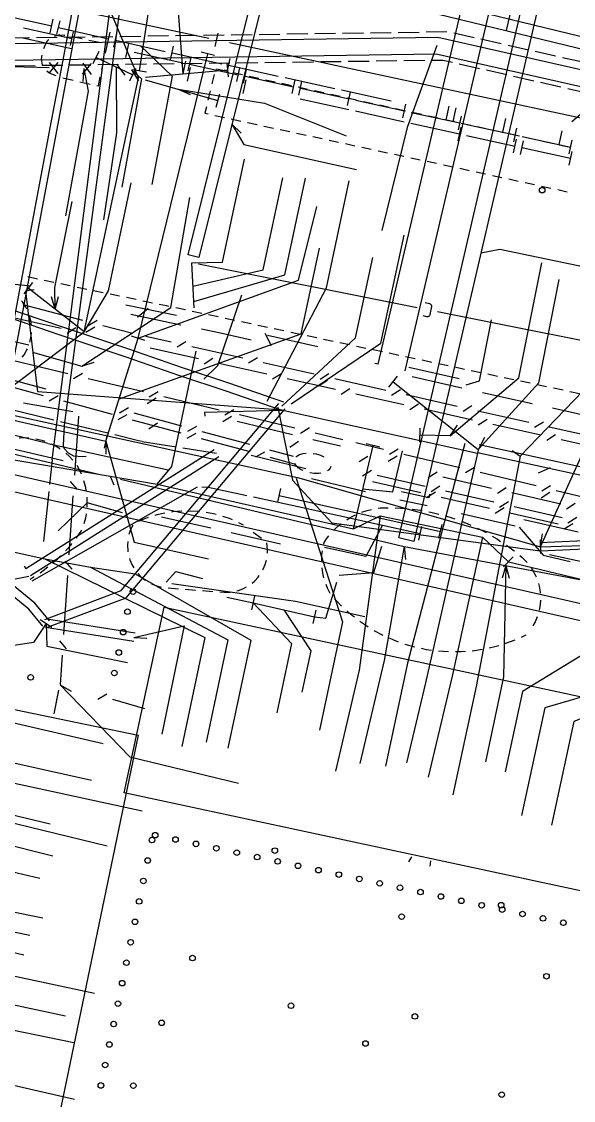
# Model space of a CAD drawing. Header units: metres. Extents: x 3206 to 3701, y 9896 to 11410.
# Drawn here: x 3398.9 to 3438.6, y 10765.2 to 10842.6 of the extents above; entities that cross this region are included whole.
import ezdxf

# ---------------------------------------------------------------- set-up
doc = ezdxf.new("R2010")
doc.units = ezdxf.units.M
for name, color, linetype in [('BUILDING', 7, 'Continuous'), ('CURB', 7, 'Continuous'), ('ELECTR_CABLE', 7, 'Continuous'), ('ELECTR_CABLE_COMM', 7, 'Continuous'), ('GAS', 7, 'Continuous'), ('HEAT', 7, 'Continuous'), ('SEWER', 7, 'Continuous'), ('WATER_PIPELINE', 7, 'Continuous')]:
    doc.layers.add(name, color=color, linetype=linetype)

# ---------------------------------------------------------------- blocks, each defined once
blk = doc.blocks.new('МОЖЖЕВЕЛЬНИК_СКАЛЬНЫЙ')
blk.add_circle((0, 0), 0.2)
blk = doc.blocks.new('БЕРЕЗА_ПОЛЕЗНАЯ')
blk.add_circle((0, 0), 0.2)
blk = doc.blocks.new('КЛЕН_САХАРИСТЫЙ')
blk.add_circle((0, 0), 0.2)

msp = doc.modelspace()

# ---------------------------------------------------------------- linework, layer by layer
at = {"layer": 'BUILDING'}
for points in [[(3440.671, 10779.893), (3406.329, 10787.259), (3409.188, 10800.591), (3443.531, 10793.225)], [(3385.575, 10750.01), (3394.732, 10794.014), (3407.326, 10791.393), (3398.169, 10747.389)]]:
    msp.add_lwpolyline(points, close=True, dxfattribs=at)
at = {"layer": 'CURB'}
for points in [[(3401.324, 10841.608), (3401.63, 10841.697), (3401.69, 10841.694)], [(3401.69, 10841.694), (3402.017, 10841.678), (3402.067, 10841.668)], [(3402.557, 10841.569), (3403.299, 10841.419)], [(3400.538, 10840.706), (3400.633, 10840.943), (3400.843, 10841.315), (3400.9, 10841.364)], [(3403.789, 10841.32), (3404.531, 10841.17)], [(3405.022, 10841.071), (3405.092, 10841.057), (3405.066, 10840.933), (3404.949, 10840.387)], [(3400.475, 10839.48), (3400.455, 10839.523), (3400.389, 10839.954), (3400.418, 10840.226)], [(3404.844, 10839.898), (3404.686, 10839.157)], [(3413.646, 10839.073), (3412.962, 10839.224)], [(3401.439, 10838.748), (3401.248, 10838.82), (3400.909, 10838.963), (3400.773, 10839.089)], [(3402.645, 10838.406), (3401.906, 10838.57)], [(3404.582, 10838.668), (3404.441, 10838.008), (3404.361, 10838.026)], [(3412.776, 10838.851), (3412.616, 10838.17)], [(3414.818, 10838.814), (3414.134, 10838.965)], [(3415.989, 10838.555), (3415.306, 10838.706)], [(3417.161, 10838.295), (3416.478, 10838.447)], [(3403.873, 10838.134), (3403.133, 10838.298)], [(3412.501, 10837.683), (3412.341, 10837.002)], [(3418.333, 10838.036), (3417.649, 10838.187)], [(3419.505, 10837.777), (3418.821, 10837.928)], [(3420.677, 10837.517), (3419.993, 10837.669)], [(3421.848, 10837.258), (3421.165, 10837.409)], [(3423.02, 10836.999), (3422.337, 10837.15)], [(3424.192, 10836.74), (3423.508, 10836.891)], [(3412.226, 10836.515), (3412.119, 10836.06), (3412.347, 10836.011)], [(3425.364, 10836.48), (3424.68, 10836.632)], [(3426.536, 10836.221), (3425.852, 10836.372)], [(3427.707, 10835.962), (3427.024, 10836.113)], [(3412.835, 10835.905), (3413.52, 10835.758)], [(3414.009, 10835.652), (3414.693, 10835.505)], [(3415.182, 10835.399), (3415.866, 10835.252)], [(3428.879, 10835.702), (3428.196, 10835.854)], [(3430.051, 10835.443), (3429.367, 10835.594)], [(3431.223, 10835.184), (3430.539, 10835.335)], [(3416.355, 10835.146), (3417.039, 10834.999)], [(3417.528, 10834.893), (3418.212, 10834.746)], [(3418.701, 10834.64), (3419.386, 10834.493)], [(3432.395, 10834.925), (3431.711, 10835.076)], [(3433.566, 10834.666), (3432.883, 10834.817)], [(3434.738, 10834.407), (3434.055, 10834.558)], [(3419.874, 10834.387), (3420.559, 10834.24)], [(3421.048, 10834.134), (3421.732, 10833.987)], [(3422.221, 10833.881), (3422.905, 10833.734)], [(3435.91, 10834.148), (3435.227, 10834.299)], [(3437.082, 10833.888), (3436.398, 10834.04)], [(3438.254, 10833.629), (3437.57, 10833.781)], [(3423.394, 10833.628), (3424.078, 10833.481)], [(3424.567, 10833.375), (3425.251, 10833.228)], [(3425.74, 10833.122), (3426.425, 10832.975)], [(3426.913, 10832.869), (3427.598, 10832.721)], [(3428.087, 10832.616), (3428.771, 10832.468)], [(3429.26, 10832.363), (3429.944, 10832.215)], [(3430.433, 10832.11), (3431.117, 10831.962)], [(3431.606, 10831.857), (3432.29, 10831.708)], [(3432.779, 10831.601), (3433.463, 10831.452)], [(3433.951, 10831.346), (3434.635, 10831.197)], [(3435.124, 10831.091), (3435.808, 10830.942)], [(3436.297, 10830.835), (3436.981, 10830.686)], [(3437.469, 10830.58), (3438.153, 10830.431)], [(3400.09, 10824.155), (3399.4, 10824.306)], [(3401.27, 10823.909), (3400.579, 10824.053)], [(3402.451, 10823.663), (3401.76, 10823.807)], [(3403.632, 10823.417), (3402.941, 10823.561)], [(3404.813, 10823.171), (3404.122, 10823.315)], [(3405.994, 10822.925), (3405.303, 10823.069)], [(3399.329, 10821.992), (3399.233, 10822.184), (3399.035, 10822.49), (3398.949, 10822.596)], [(3407.175, 10822.679), (3406.484, 10822.823)], [(3408.356, 10822.433), (3407.665, 10822.577)], [(3409.537, 10822.187), (3409.356, 10822.224), (3408.845, 10822.331)], [(3399.655, 10820.828), (3399.61, 10821.162), (3399.522, 10821.516), (3399.517, 10821.529)], [(3410.717, 10821.937), (3410.026, 10822.084)], [(3411.897, 10821.687), (3411.206, 10821.833)], [(3413.077, 10821.436), (3412.386, 10821.583)], [(3414.257, 10821.185), (3413.566, 10821.332)], [(3415.437, 10820.934), (3414.746, 10821.081)], [(3416.617, 10820.683), (3415.926, 10820.83)], [(3399.537, 10819.625), (3399.566, 10819.716), (3399.636, 10820.074), (3399.658, 10820.329)], [(3417.797, 10820.432), (3417.106, 10820.579)], [(3418.976, 10820.181), (3418.286, 10820.328)], [(3420.156, 10819.93), (3419.466, 10820.077)], [(3421.336, 10819.68), (3420.645, 10819.826)], [(3398.997, 10818.543), (3399.127, 10818.72), (3399.309, 10819.035), (3399.363, 10819.157)], [(3422.516, 10819.429), (3421.825, 10819.576)], [(3423.696, 10819.178), (3423.005, 10819.325)], [(3424.876, 10818.927), (3424.445, 10819.019), (3424.185, 10819.074)], [(3426.056, 10818.676), (3425.365, 10818.823)], [(3427.236, 10818.425), (3426.545, 10818.572)], [(3428.416, 10818.174), (3427.725, 10818.321)], [(3429.596, 10817.923), (3428.905, 10818.07)], [(3430.776, 10817.672), (3430.085, 10817.819)], [(3431.955, 10817.422), (3431.265, 10817.568)], [(3433.135, 10817.171), (3432.444, 10817.318)], [(3434.315, 10816.92), (3433.624, 10817.067)], [(3435.495, 10816.669), (3434.804, 10816.816)], [(3436.675, 10816.418), (3435.984, 10816.565)], [(3437.855, 10816.167), (3437.164, 10816.314)], [(3439.035, 10815.916), (3438.344, 10816.063)], [(3399.471, 10812.731), (3399.231, 10812.748), (3398.799, 10812.739), (3398.767, 10812.735)], [(3400.647, 10812.486), (3400.509, 10812.536), (3400.09, 10812.646), (3399.966, 10812.667)], [(3401.723, 10811.952), (3401.68, 10811.983), (3401.307, 10812.204), (3401.109, 10812.297)], [(3402.628, 10811.16), (3402.357, 10811.445), (3402.122, 10811.651)], [(3403.256, 10810.139), (3403.063, 10810.545), (3402.937, 10810.768)], [(3403.593, 10808.985), (3403.554, 10809.194), (3403.541, 10809.265), (3403.429, 10809.67)], [(3403.661, 10807.785), (3403.67, 10807.905), (3403.667, 10808.362), (3403.655, 10808.489)], [(3410.469, 10807.487), (3410.405, 10807.486), (3409.818, 10807.436), (3409.731, 10807.422)], [(3411.708, 10807.452), (3411.583, 10807.467), (3410.995, 10807.496), (3410.969, 10807.496)], [(3423.398, 10807.413), (3423.464, 10807.439), (3423.775, 10807.538), (3424.088, 10807.619)], [(3424.58, 10807.704), (3424.718, 10807.723), (3425.299, 10807.732)], [(3425.799, 10807.722), (3426.165, 10807.709), (3426.518, 10807.68)], [(3427.016, 10807.632), (3427.624, 10807.551), (3427.729, 10807.531)], [(3428.22, 10807.44), (3428.351, 10807.416), (3428.922, 10807.28)], [(3403.453, 10806.6), (3403.557, 10806.999), (3403.606, 10807.288)], [(3408.039, 10807.027), (3407.544, 10806.843), (3407.35, 10806.755)], [(3409.237, 10807.346), (3409.236, 10807.346), (3408.661, 10807.217), (3408.517, 10807.174)], [(3412.929, 10807.241), (3412.747, 10807.288), (3412.204, 10807.39)], [(3414.108, 10806.858), (3413.877, 10806.953), (3413.411, 10807.109)], [(3414.899, 10806.496), (3414.566, 10806.659)], [(3422.309, 10806.869), (3422.566, 10807.026), (3422.858, 10807.182), (3422.938, 10807.219)], [(3429.404, 10807.147), (3429.786, 10807.035), (3430.091, 10806.929)], [(3430.562, 10806.761), (3431.177, 10806.512), (3431.228, 10806.488)], [(3402.879, 10805.554), (3402.904, 10805.585), (3403.288, 10806.128), (3403.289, 10806.128)], [(3406.947, 10806.492), (3406.871, 10806.356), (3406.734, 10806.036), (3406.667, 10805.809)], [(3416.179, 10805.518), (3415.591, 10805.968)], [(3421.367, 10806.097), (3421.508, 10806.239), (3421.753, 10806.459), (3421.903, 10806.577)], [(3431.681, 10806.277), (3431.85, 10806.198), (3432.322, 10805.949)], [(3402.101, 10804.635), (3402.483, 10805.059), (3402.567, 10805.164)], [(3406.572, 10805.319), (3406.553, 10805.013), (3406.572, 10804.665), (3406.587, 10804.581)], [(3416.612, 10804.472), (3416.622, 10804.667), (3416.599, 10805.011), (3416.568, 10805.209)], [(3420.657, 10805.122), (3420.686, 10805.251), (3420.867, 10805.512), (3421.033, 10805.725)], [(3432.757, 10805.702), (3433.136, 10805.477), (3433.369, 10805.322)], [(3420.514, 10803.913), (3420.53, 10804.358), (3420.565, 10804.631)], [(3433.784, 10805.044), (3434.331, 10804.64), (3434.362, 10804.614)], [(3401.228, 10803.804), (3401.551, 10804.086), (3401.749, 10804.28)], [(3406.698, 10804.094), (3406.729, 10803.988), (3406.864, 10803.668), (3407.003, 10803.422)], [(3416.29, 10803.284), (3416.316, 10803.331), (3416.45, 10803.65), (3416.545, 10803.977)], [(3434.75, 10804.298), (3434.889, 10804.184), (3435.167, 10803.922), (3435.27, 10803.802)], [(3399.556, 10802.611), (3399.858, 10802.792)], [(3400.275, 10803.069), (3400.51, 10803.23), (3400.842, 10803.487)], [(3407.299, 10803.02), (3407.476, 10802.827), (3407.74, 10802.6), (3407.848, 10802.527)], [(3415.512, 10802.329), (3415.709, 10802.498), (3415.943, 10802.752), (3416.023, 10802.862)], [(3420.676, 10802.707), (3420.62, 10802.919), (3420.543, 10803.404), (3420.542, 10803.414)], [(3435.576, 10803.407), (3435.66, 10803.286), (3435.863, 10802.917), (3435.921, 10802.777)], [(3408.279, 10802.274), (3408.336, 10802.243), (3408.661, 10802.119), (3408.978, 10802.037)], [(3414.416, 10801.77), (3414.531, 10801.799), (3414.854, 10801.921), (3415.099, 10802.048)], [(3421.117, 10801.573), (3420.922, 10801.969), (3420.824, 10802.23)], [(3436.088, 10802.306), (3436.148, 10802.098), (3436.22, 10801.662), (3436.223, 10801.601)], [(3409.474, 10801.974), (3410.213, 10801.918)], [(3410.711, 10801.88), (3411.45, 10801.823)], [(3411.948, 10801.785), (3412.687, 10801.728)], [(3413.186, 10801.69), (3413.508, 10801.665), (3413.854, 10801.67), (3413.925, 10801.68)], [(3421.945, 10800.678), (3421.614, 10801.006), (3421.445, 10801.196)], [(3436.235, 10801.101), (3436.214, 10800.778), (3436.144, 10800.388)], [(3422.861, 10799.874), (3422.738, 10799.965), (3422.31, 10800.336)], [(3436.003, 10799.909), (3435.85, 10799.547), (3435.69, 10799.261)], [(3423.857, 10799.17), (3423.601, 10799.329), (3423.264, 10799.577)], [(3424.919, 10798.569), (3424.282, 10798.907)], [(3426.041, 10798.092), (3425.696, 10798.218), (3425.374, 10798.362)], [(3434.388, 10798.225), (3433.721, 10797.976), (3433.713, 10797.973)], [(3435.173, 10798.576), (3434.845, 10798.427)], [(3427.205, 10797.726), (3426.512, 10797.925)], [(3428.402, 10797.496), (3428.053, 10797.544), (3427.693, 10797.62)], [(3429.616, 10797.383), (3428.898, 10797.43)], [(3430.836, 10797.407), (3430.527, 10797.383), (3430.116, 10797.38)], [(3432.047, 10797.552), (3431.349, 10797.448), (3431.334, 10797.446)], [(3433.234, 10797.83), (3432.952, 10797.746), (3432.536, 10797.653)]]:
    msp.add_lwpolyline(points, dxfattribs=at)
at = {"layer": 'ELECTR_CABLE'}
for points in [[(3394.073, 10798.201), (3401.014, 10835.005), (3401.98, 10840.127), (3407.277, 10868.131), (3407.466, 10869.131)], [(3394.561, 10798.089), (3401.506, 10834.913), (3402.472, 10840.035), (3407.769, 10868.038), (3407.958, 10869.039)], [(3401.151, 10811.186), (3404.112, 10834.306), (3407.437, 10860.269)], [(3408.213, 10860.06), (3404.746, 10834.161), (3402.001, 10813.656)], [(3407.428, 10839.096), (3410.479, 10859.119)], [(3424.571, 10818.036), (3432.883, 10853.497)], [(3426.517, 10817.576), (3434.831, 10853.041)], [(3403.44, 10820.374), (3407.355, 10838.606)], [(3407.922, 10839.021), (3406.934, 10839.171)], [(3350.778, 10835.546), (3353.121, 10834.542), (3358.838, 10833.775), (3368.615, 10831.24), (3379.356, 10828.44), (3384.492, 10827.086), (3388.96, 10825.373), (3393.535, 10823.881), (3397.567, 10822.191), (3401.886, 10820.714), (3406.637, 10819.144), (3410.487, 10817.794), (3413.816, 10816.694), (3417.78, 10815.334)], [(3350.542, 10834.994), (3352.959, 10833.958), (3358.722, 10833.185), (3368.465, 10830.66), (3379.204, 10827.86), (3384.308, 10826.514), (3388.76, 10824.807), (3393.325, 10823.319), (3397.353, 10821.629), (3401.694, 10820.146), (3406.443, 10818.576), (3410.293, 10817.226), (3413.624, 10816.126), (3417.586, 10814.767)], [(3403.44, 10820.374), (3405.203, 10823.313), (3406.834, 10831.057)], [(3416.589, 10815.393), (3420.851, 10823.522), (3422.494, 10831.213)], [(3407.331, 10819.905), (3418.838, 10824.077), (3420.173, 10829.361)], [(3418.313, 10815.201), (3424.768, 10819.541), (3426.429, 10827.315)], [(3405.963, 10815.548), (3419.039, 10820.214), (3420.356, 10826.379)], [(3417.66, 10815.027), (3422.948, 10819.942), (3424.182, 10825.715)], [(3429.748, 10812.9), (3434.685, 10817.06), (3436.326, 10825.317)], [(3399.585, 10823.636), (3391.454, 10824.54)], [(3431.809, 10811.97), (3436.112, 10816.698), (3437.571, 10824.131)], [(3399.85, 10823.373), (3399.254, 10823.303)], [(3417.641, 10814.74), (3400.106, 10816.051), (3399.254, 10823.303)], [(3412.055, 10816.96), (3413.055, 10817.96), (3414.786, 10823.025)], [(3410.072, 10821.536), (3406.445, 10822.29)], [(3410.4, 10820.855), (3406.803, 10821.603)], [(3407.279, 10821.426), (3408.047, 10822.066)], [(3434.777, 10811.439), (3439.29, 10816.135), (3440.603, 10822.025)], [(3436.241, 10804.931), (3441.16, 10815.873), (3442.445, 10821.636)], [(3430.894, 10816.562), (3431.849, 10816.839), (3432.725, 10821.218)], [(3415.457, 10819.761), (3413.238, 10820.265), (3411.869, 10820.55)], [(3416.898, 10819.358), (3416.458, 10820.257)], [(3420.234, 10819.291), (3416.622, 10820.111)], [(3408.701, 10809.419), (3409.74, 10810.694), (3411.492, 10818.971)], [(3424.571, 10818.035), (3424.327, 10818.093)], [(3430.384, 10816.986), (3426.772, 10817.806)], [(3425.337, 10816.396), (3425.959, 10817.178)], [(3425.648, 10816.787), (3431.761, 10811.928)], [(3430.592, 10816.323), (3427.01, 10817.137)], [(3435.643, 10815.2), (3432.056, 10815.994)], [(3354.71, 10815.8), (3359.02, 10814.55), (3363.61, 10813.18), (3367.19, 10812.55), (3370.68, 10811.91), (3378.6, 10809.78), (3384.89, 10808.01), (3390.59, 10806.41), (3396.26, 10805.02), (3400.62, 10804.07), (3403.9, 10803.48), (3407.1, 10802.99)], [(3400.608, 10799.711), (3406.11, 10801.784), (3417.438, 10815.232)], [(3401.257, 10814.029), (3397.843, 10814.858)], [(3400.819, 10799.149), (3406.468, 10801.278), (3417.897, 10814.846)], [(3417.68, 10814.72), (3412.103, 10814.564)], [(3412.104, 10814.564), (3412.111, 10814.314)], [(3417.362, 10814.957), (3418.412, 10809.718), (3421.243, 10806.657), (3436.201, 10804.634)], [(3431.697, 10811.635), (3417.599, 10814.734)], [(3440.694, 10814.082), (3437.107, 10814.876)], [(3405.156, 10813.082), (3401.742, 10813.911)], [(3402.001, 10813.656), (3401.929, 10812.198), (3402.02, 10812.001), (3402.308, 10811.667), (3402.687, 10811.47), (3403.323, 10811.409), (3403.582, 10811.435)], [(3429.748, 10812.9), (3430.275, 10813.671)], [(3400.845, 10812.347), (3397.369, 10813.194)], [(3407.348, 10812.55), (3405.641, 10812.964)], [(3427.565, 10813.439), (3427.547, 10812.439)], [(3429.748, 10812.9), (3427.556, 10812.939)], [(3400.845, 10812.347), (3409.476, 10810.464)], [(3405.007, 10812.506), (3407.048, 10805.252), (3412.37, 10804.075)], [(3405.007, 10812.506), (3405.01, 10811.572)], [(3407.625, 10812.484), (3407.348, 10812.55)], [(3407.625, 10812.484), (3410.045, 10812.103)], [(3422.808, 10806.215), (3424.2, 10812.2)], [(3424.687, 10812.087), (3423.713, 10812.313)], [(3430.803, 10812.34), (3426.669, 10796.579), (3425.086, 10789.172)], [(3431.809, 10811.97), (3432.23, 10812.804)], [(3457.738, 10806.613), (3431.834, 10812.263)], [(3412.798, 10811.899), (3399.26, 10803.342)], [(3413.118, 10811.391), (3399.58, 10802.834)], [(3410.538, 10812.026), (3412.958, 10811.645)], [(3419.378, 10810.526), (3415.446, 10811.478)], [(3423.45, 10809.1), (3425.615, 10808.876), (3426.329, 10811.825)], [(3431.77, 10811.97), (3427.965, 10795.157), (3426.603, 10789.412)], [(3434.777, 10811.439), (3431.605, 10794.91), (3429.942, 10787.128)], [(3457.611, 10806.027), (3431.706, 10811.677)], [(3434.189, 10811.855), (3434.777, 10811.439)], [(3397.852, 10811.264), (3408.701, 10809.419), (3422.808, 10806.215)], [(3401.151, 10811.186), (3400.956, 10809.395)], [(3436.1, 10810.25), (3436.958, 10810.619)], [(3418.69, 10809.86), (3422.015, 10799.547), (3420.365, 10791.77)], [(3423.672, 10808.87), (3419.775, 10809.813)], [(3399.72, 10802.48), (3411.58, 10809.24)], [(3411.91, 10809.231), (3412.35, 10809.22), (3415.125, 10808.624)], [(3417.359, 10808.136), (3417.577, 10809.112)], [(3400.902, 10808.898), (3400.513, 10805.317)], [(3415.614, 10808.519), (3418.82, 10807.83)], [(3417.468, 10808.624), (3429.049, 10806.039)], [(3428.101, 10807.869), (3426.116, 10808.278)], [(3428.223, 10808.457), (3426.238, 10808.866)], [(3428.273, 10808.702), (3428.223, 10808.457)], [(3406.189, 10807.367), (3403.655, 10808.087), (3401.566, 10806.088)], [(3418.82, 10807.83), (3427.6, 10805.89)], [(3424.718, 10807.145), (3423.214, 10796.083), (3421.495, 10788.831)], [(3422.808, 10806.215), (3424.718, 10807.145), (3432.073, 10805.634), (3433.927, 10803.86)], [(3434.42, 10806.404), (3430.527, 10807.307)], [(3438.934, 10805.973), (3435.042, 10806.876)], [(3400.945, 10799.621), (3399.902, 10800.884), (3396.658, 10803.514), (3387.246, 10805.909)], [(3424.876, 10806.492), (3423.673, 10804.243), (3420.709, 10804.892)], [(3427.492, 10805.402), (3427.708, 10806.378)], [(3428.94, 10805.551), (3429.158, 10806.527)], [(3434.707, 10806.337), (3436.436, 10804.333), (3438.366, 10803.873)], [(3436.196, 10805.229), (3453.267, 10806.007)], [(3400.482, 10799.239), (3399.478, 10800.456), (3396.382, 10802.966), (3387.098, 10805.328)], [(3432.073, 10805.634), (3429.877, 10795.651), (3428.158, 10788.399)], [(3453.272, 10805.716), (3434.936, 10794.54), (3433.685, 10788.77)], [(3436.224, 10804.63), (3453.295, 10805.407)], [(3436.241, 10804.931), (3436.382, 10805.854)], [(3384.77, 10804.96), (3394.217, 10788.86), (3407.616, 10785.971)], [(3421.769, 10802.894), (3424.263, 10803.074), (3424.845, 10804.971)], [(3436.875, 10804.384), (3454.891, 10800.476)], [(3399.126, 10803.553), (3399.26, 10803.342)], [(3400.62, 10804.07), (3412.121, 10798.42), (3410.462, 10790.602)], [(3433.581, 10803.499), (3434.273, 10804.221)], [(3433.927, 10803.86), (3442.442, 10801.824)], [(3399.478, 10802.794), (3398.004, 10802.501), (3397.758, 10802.523)], [(3403.9, 10803.48), (3413.77, 10798.259), (3412.209, 10790.905)], [(3407.1, 10802.99), (3415.419, 10798.219), (3413.776, 10790.477)], [(3409.35, 10802.395), (3410.023, 10803.166), (3411.942, 10802.659)], [(3397.18, 10802.31), (3397.25, 10792.555), (3404.804, 10790.804)], [(3409.746, 10802.29), (3418.625, 10801.019), (3423.616, 10799.916)], [(3420, 10799.9), (3420.8, 10799.8), (3421.609, 10802.384)], [(3413.709, 10801.326), (3415.6, 10800.9)], [(3415.489, 10800.412), (3415.711, 10801.388)], [(3380.578, 10801.117), (3393.469, 10784.668), (3401.191, 10782.737)], [(3415.6, 10800.9), (3420, 10799.9)], [(3415.6, 10800.9), (3418.355, 10797.977), (3417.299, 10793)], [(3400.295, 10799.704), (3401.132, 10799.156)], [(3407.105, 10798.733), (3400.76, 10799.727)], [(3417.8, 10800.4), (3419.723, 10797.454), (3419.093, 10794.486)], [(3419.889, 10799.412), (3420.111, 10800.388)], [(3400.713, 10799.43), (3399.81, 10798.05), (3387.22, 10796.11)], [(3407.012, 10798.14), (3400.667, 10799.134)], [(3400.713, 10799.43), (3400.77, 10797.799), (3406.557, 10796.634)], [(3407.022, 10798.415), (3410.633, 10799.265), (3409.028, 10791.478)], [(3407.022, 10798.415), (3407.955, 10798.378)], [(3449.997, 10797.303), (3436.54, 10793.367), (3434.864, 10785.639)], [(3379.1, 10790.7), (3392.509, 10782.957), (3400.262, 10781.134)], [(3390.33, 10790.826), (3393.952, 10786.157), (3405.093, 10783.461)], [(3376.961, 10783.421), (3391.381, 10777.443), (3399.119, 10775.622)], [(3426.785, 10782.32), (3426.999, 10782.675)], [(3373.765, 10778.295), (3391.319, 10773.554), (3402.096, 10771.243)], [(3383.4, 10777.599), (3391.134, 10771.702), (3402.705, 10769.331)], [(3388.384, 10777.516), (3391.504, 10775.588), (3404.185, 10772.868)], [(3371.91, 10773.96), (3389.468, 10768.308), (3402.751, 10765.276)]]:
    msp.add_lwpolyline(points, dxfattribs=at)
at = {"layer": 'ELECTR_CABLE_COMM'}
for points in [[(3407.355, 10838.606), (3404.46, 10845.53), (3396.672, 10847.199)], [(3410.566, 10838.895), (3409.997, 10846.224), (3415.854, 10843.893)], [(3404.496, 10840.507), (3404.072, 10839.601)], [(3406.913, 10838.825), (3404.284, 10840.054)], [(3407.331, 10819.905), (3412.334, 10840.327)], [(3412.82, 10840.208), (3411.848, 10840.446)], [(3405.757, 10839.365), (3405.766, 10834.655), (3404.847, 10828.418)], [(3407.124, 10839.278), (3406.701, 10838.372)], [(3410.566, 10838.895), (3410.746, 10839.812)], [(3413.823, 10838.686), (3413.733, 10839.682)], [(3407.83, 10838.47), (3413.058, 10836.972)], [(3407.847, 10838.65), (3413.778, 10839.184)], [(3410.206, 10837.789), (3416.413, 10836.781), (3422.27, 10834.45)], [(3410.206, 10837.789), (3411.055, 10837.398)], [(3412.92, 10836.491), (3413.196, 10837.453)], [(3403.282, 10817.909), (3409.672, 10822.123), (3411.035, 10830.005)], [(3401.358, 10821.994), (3401.329, 10823.546), (3402.584, 10829.724)], [(3399.728, 10823.897), (3399.114, 10823.107)], [(3403.44, 10820.374), (3399.421, 10823.502)], [(3399.032, 10822.327), (3403.338, 10821.204)], [(3401.358, 10821.994), (3401.091, 10822.89)], [(3401.358, 10821.994), (3401.591, 10822.899)], [(3398.347, 10821.405), (3401.805, 10820.635)], [(3369.856, 10820.936), (3383.203, 10817.462), (3405.007, 10812.506)], [(3402.221, 10820.271), (3402.854, 10820.673)], [(3403.576, 10820.352), (3404.222, 10820.731)], [(3403.741, 10820.825), (3404.387, 10821.205)], [(3404.79, 10820.826), (3406.943, 10820.264)], [(3393.567, 10818.587), (3394.873, 10820.493), (3399.479, 10819.439)], [(3396.134, 10814.868), (3403.44, 10820.374)], [(3405.007, 10812.506), (3407.331, 10819.905)], [(3407.808, 10819.755), (3406.854, 10820.055)], [(3407.87, 10820.06), (3409.707, 10819.648)], [(3408.192, 10819.213), (3411.651, 10818.443)], [(3410.123, 10819.283), (3410.756, 10819.684)], [(3411.171, 10819.319), (3414.845, 10818.494)], [(3398.298, 10818.328), (3402.277, 10817.375)], [(3399.724, 10818.903), (3403.282, 10817.909)], [(3412.067, 10818.079), (3412.7, 10818.481)], [(3415.26, 10818.129), (3415.894, 10818.53)], [(3403.282, 10817.909), (3404.171, 10818.196)], [(3413.115, 10818.117), (3416.574, 10817.347)], [(3416.309, 10818.165), (3419.983, 10817.34)], [(3400.529, 10815.772), (3397.031, 10816.722)], [(3400.718, 10816.238), (3397.293, 10817.169)], [(3402.687, 10817.005), (3403.326, 10817.397)], [(3403.736, 10817.026), (3407.715, 10816.073)], [(3416.99, 10816.983), (3417.622, 10817.385)], [(3418.038, 10817.021), (3421.497, 10816.251)], [(3420.287, 10816.487), (3420.921, 10816.888)], [(3420.398, 10816.975), (3421.032, 10817.376)], [(3421.447, 10817.011), (3425.121, 10816.186)], [(3394.56, 10816.613), (3396.204, 10789.899), (3403.973, 10788.181)], [(3408.125, 10815.702), (3408.764, 10816.094)], [(3421.913, 10815.887), (3422.545, 10816.289)], [(3425.536, 10815.821), (3426.17, 10816.222)], [(3399.089, 10815.28), (3402.639, 10814.645)], [(3401.578, 10815.761), (3400.927, 10815.389)], [(3405.474, 10814.428), (3401.976, 10815.378)], [(3407.975, 10815.224), (3408.614, 10815.616)], [(3409.174, 10815.724), (3413.153, 10814.771)], [(3422.961, 10815.925), (3426.42, 10815.155)], [(3426.585, 10815.857), (3430.259, 10815.032)], [(3426.836, 10814.791), (3427.468, 10815.193)], [(3396.134, 10814.868), (3418.767, 10809.918), (3436.245, 10804.94)], [(3396.134, 10814.868), (3396.184, 10812.458), (3401.934, 10811.119)], [(3406.523, 10814.417), (3405.872, 10814.045)], [(3406.641, 10814.904), (3405.99, 10814.531)], [(3410.465, 10813.59), (3407.039, 10814.521)], [(3413.563, 10814.4), (3414.202, 10814.792)], [(3414.612, 10814.421), (3418.591, 10813.469)], [(3427.884, 10814.829), (3431.343, 10814.059)], [(3430.674, 10814.667), (3431.307, 10815.068)], [(3431.723, 10814.703), (3435.397, 10813.878)], [(3403.035, 10814.301), (3402.745, 10810.08)], [(3410.419, 10813.084), (3406.921, 10814.035)], [(3408.096, 10813.4), (3408.712, 10813.828)], [(3413.4, 10813.925), (3414.039, 10814.317)], [(3414.449, 10813.946), (3418.416, 10812.997)], [(3431.759, 10813.695), (3432.391, 10814.097)], [(3432.807, 10813.733), (3436.266, 10812.963)], [(3435.812, 10813.513), (3436.445, 10813.914)], [(3404.896, 10812.018), (3405.118, 10812.994)], [(3411.468, 10813.074), (3410.818, 10812.701)], [(3411.514, 10813.579), (3410.864, 10813.207)], [(3415.339, 10812.265), (3411.913, 10813.196)], [(3419.001, 10813.098), (3419.64, 10813.49)], [(3420.05, 10813.119), (3422.04, 10812.643)], [(3436.682, 10812.599), (3437.314, 10813.001)], [(3436.86, 10813.549), (3440.535, 10812.724)], [(3415.365, 10811.74), (3411.867, 10812.691)], [(3418.223, 10812.096), (3418.838, 10812.524)], [(3419.874, 10812.647), (3421.858, 10812.172)], [(3422.956, 10812.423), (3424.964, 10811.943)], [(3437.73, 10812.637), (3441.189, 10811.867)], [(3416.414, 10811.73), (3415.763, 10811.357)], [(3418.499, 10811.407), (3416.786, 10811.872)], [(3418.561, 10810.871), (3416.812, 10811.347)], [(3418.657, 10811.377), (3418.721, 10811.447), (3418.922, 10811.559), (3419.178, 10811.633), (3419.402, 10811.658)], [(3419.899, 10811.637), (3420.115, 10811.601), (3420.421, 10811.506), (3420.672, 10811.388)], [(3423.196, 10811.048), (3423.831, 10811.447)], [(3425.29, 10811.078), (3425.928, 10811.47)], [(3425.374, 10811.572), (3426.012, 10811.964)], [(3426.422, 10811.594), (3430.438, 10810.632)], [(3419.178, 10810.402), (3419.05, 10810.459), (3418.819, 10810.611), (3418.769, 10810.661), (3418.649, 10810.782), (3418.573, 10810.921)], [(3421.173, 10810.693), (3421.132, 10810.577), (3421.01, 10810.43), (3420.93, 10810.381)], [(3430.848, 10810.262), (3431.487, 10810.654)], [(3420.462, 10810.218), (3420.279, 10810.194), (3419.962, 10810.198), (3419.651, 10810.245)], [(3423.453, 10810.032), (3424.088, 10810.43)], [(3424.502, 10810.064), (3427.958, 10809.275)], [(3428.165, 10809.917), (3428.8, 10810.316)], [(3429.214, 10809.95), (3432.72, 10809.152)], [(3431.897, 10810.283), (3435.913, 10809.322)], [(3402.448, 10809.614), (3402.94, 10809.049)], [(3424.154, 10809.631), (3427.632, 10808.837)], [(3428.371, 10808.909), (3429.006, 10809.308)], [(3433.134, 10808.786), (3433.768, 10809.185)], [(3436.323, 10808.951), (3436.962, 10809.343)], [(3437.372, 10808.973), (3441.388, 10808.012)], [(3402.642, 10808.583), (3402.353, 10804.362)], [(3428.046, 10808.47), (3428.68, 10808.869)], [(3429.094, 10808.503), (3432.572, 10807.709)], [(3429.42, 10808.941), (3432.876, 10808.152)], [(3434.182, 10808.819), (3437.689, 10808.021)], [(3436.272, 10808.45), (3436.91, 10808.842)], [(3432.986, 10807.342), (3433.621, 10807.741)], [(3433.289, 10807.786), (3433.924, 10808.185)], [(3434.338, 10807.818), (3437.794, 10807.03)], [(3438.103, 10807.655), (3438.737, 10808.054)], [(3434.035, 10807.375), (3437.513, 10806.581)], [(3438.208, 10806.663), (3438.842, 10807.062)], [(3437.927, 10806.214), (3438.561, 10806.613)], [(3436.26, 10804.44), (3436.23, 10805.44)], [(3436.245, 10804.94), (3452.802, 10805.449)], [(3402.055, 10803.896), (3402.548, 10803.331)], [(3402.25, 10802.865), (3401.961, 10798.644)], [(3401.663, 10798.178), (3402.156, 10797.613)], [(3401.858, 10797.147), (3401.714, 10795.037)], [(3401.712, 10795.03), (3406.732, 10789.849), (3414.546, 10787.947)], [(3401.712, 10795.03), (3402.518, 10794.557)], [(3401.279, 10792.934), (3401.633, 10794.648)], [(3404.424, 10793.998), (3405.078, 10794.365)], [(3405.473, 10793.978), (3407.789, 10793.327)]]:
    msp.add_lwpolyline(points, dxfattribs=at)
at = {"layer": 'GAS'}
for points in [[(3397.52, 10843.14), (3398.603, 10842.896), (3401.116, 10842.329)], [(3401.006, 10841.841), (3401.226, 10842.817)], [(3401.493, 10841.731), (3401.713, 10842.707)], [(3399.084, 10842.184), (3402.576, 10841.424)], [(3401.603, 10842.219), (3405.199, 10841.408)], [(3402.47, 10840.936), (3402.682, 10841.913)], [(3405.089, 10840.92), (3405.309, 10841.895)], [(3405.576, 10840.81), (3405.796, 10841.785)], [(3399.035, 10841.48), (3402.532, 10840.712)], [(3405.686, 10841.298), (3407.484, 10840.892)], [(3406.451, 10840.071), (3406.663, 10841.048)], [(3407.484, 10840.892), (3409.768, 10838.719), (3408.307, 10830.955)], [(3407.484, 10840.892), (3409.27, 10840.503)], [(3409.652, 10839.907), (3409.865, 10840.884)], [(3407.046, 10840.453), (3410.538, 10839.694)], [(3409.758, 10840.396), (3413.329, 10839.617)], [(3410.92, 10839.099), (3411.133, 10840.076)], [(3413.711, 10839.022), (3413.925, 10839.999)], [(3396.429, 10839.457), (3400.928, 10839.337)], [(3401.543, 10839.697), (3400.901, 10838.931)], [(3400.943, 10839.711), (3401.55, 10838.915)], [(3403.425, 10839.271), (3403.743, 10837.654), (3402.114, 10828.692)], [(3403.954, 10839.633), (3403.311, 10838.866)], [(3403.354, 10839.647), (3403.961, 10838.851)], [(3403.425, 10839.271), (3403.354, 10838.34)], [(3405.767, 10839.583), (3406.374, 10838.787)], [(3410.882, 10838.364), (3411.096, 10839.341)], [(3411.026, 10839.588), (3414.519, 10838.829)], [(3413.818, 10839.51), (3417.389, 10838.732)], [(3414.412, 10838.34), (3414.625, 10839.317)], [(3414.901, 10838.234), (3415.113, 10839.211)], [(3406.85, 10839.18), (3407.565, 10838.536), (3406.155, 10830.754)], [(3406.85, 10839.18), (3407.351, 10838.392)], [(3414.866, 10837.488), (3415.081, 10838.465)], [(3415.007, 10838.722), (3418.499, 10837.963)], [(3417.878, 10838.625), (3421.449, 10837.846)], [(3418.393, 10837.475), (3418.606, 10838.452)], [(3418.882, 10837.369), (3419.094, 10838.346)], [(3418.988, 10837.857), (3422.48, 10837.098)], [(3421.938, 10837.739), (3425.509, 10836.96)], [(3418.958, 10837.1), (3422.454, 10836.332)], [(3422.374, 10836.61), (3422.587, 10837.587)], [(3422.969, 10836.992), (3426.461, 10836.233)], [(3422.942, 10836.224), (3426.439, 10835.456)], [(3426.355, 10835.744), (3426.567, 10836.721)], [(3426.95, 10836.127), (3430.442, 10835.368)], [(3429.462, 10835.586), (3429.675, 10836.564)], [(3429.951, 10835.48), (3430.164, 10836.457)], [(3426.927, 10835.349), (3430.423, 10834.58)], [(3430.336, 10834.879), (3430.548, 10835.856)], [(3433.522, 10834.701), (3433.735, 10835.678)], [(3430.316, 10834.092), (3430.53, 10835.068)], [(3430.931, 10835.261), (3434.423, 10834.502)], [(3434.317, 10834.014), (3434.529, 10834.991)], [(3437.582, 10833.815), (3437.795, 10834.792)], [(3430.911, 10834.473), (3434.407, 10833.704)], [(3434.3, 10833.216), (3434.515, 10834.192)], [(3434.788, 10833.108), (3435.003, 10834.085)], [(3434.911, 10834.396), (3438.404, 10833.637)], [(3438.297, 10833.148), (3438.51, 10834.126)], [(3434.896, 10833.597), (3438.392, 10832.828)], [(3438.285, 10832.34), (3438.499, 10833.316)], [(3385.66, 10781.316), (3391.751, 10778.615), (3399.544, 10777.046)], [(3391.783, 10780.034), (3392.738, 10779.85), (3400.483, 10778.29)]]:
    msp.add_lwpolyline(points, dxfattribs=at)
at = {"layer": 'HEAT'}
for points in [[(3361.35, 10818.217), (3370.509, 10816.264), (3380.277, 10814.232), (3450.816, 10798.207)], [(3359.948, 10817.289), (3370.261, 10815.09), (3380.021, 10813.06), (3450.796, 10796.981)], [(3408.995, 10807.093), (3412.537, 10806.288)], [(3414, 10805.956), (3417.542, 10805.151)]]:
    msp.add_lwpolyline(points, dxfattribs=at)
at = {"layer": 'SEWER'}
for points in [[(3410.909, 10825.891), (3417.79, 10853.546), (3418.559, 10853.352), (3411.677, 10825.697), (3410.909, 10825.891)], [(3435.312, 10850.703), (3435.399, 10849.04), (3433.769, 10841.992)], [(3436.732, 10846.619), (3427.14, 10805.302), (3426.05, 10805.571), (3435.629, 10846.92), (3436.732, 10846.619)], [(3414.062, 10835.281), (3414.918, 10833.825), (3423.003, 10832.012)], [(3414.062, 10835.281), (3414.733, 10834.632)], [(3411.174, 10825.317), (3413.386, 10825.374), (3414.967, 10832.775)], [(3411.263, 10823.647), (3416.316, 10824.818), (3417.73, 10831.435)], [(3411.322, 10822.549), (3417.859, 10824.448), (3419.343, 10831.394)], [(3431.956, 10826.047), (3433.312, 10826.311), (3440.536, 10824.804)], [(3411.347, 10822.08), (3411.174, 10825.317)], [(3427.362, 10822.084), (3411.655, 10825.214)], [(3427.772, 10821.532), (3428.045, 10821.478), (3428.083, 10821.472), (3428.114, 10821.473), (3428.157, 10821.476), (3428.196, 10821.487), (3428.227, 10821.502), (3428.258, 10821.526), (3428.284, 10821.554), (3428.297, 10821.58), (3428.307, 10821.606), (3428.421, 10822.179), (3428.421, 10822.205), (3428.419, 10822.227), (3428.41, 10822.254), (3428.398, 10822.275), (3428.38, 10822.302), (3428.359, 10822.327), (3428.33, 10822.347), (3428.288, 10822.372), (3428.253, 10822.383), (3427.95, 10822.444)], [(3444.54, 10818.661), (3428.833, 10821.791)], [(3384.204, 10814.962), (3404.593, 10810.129)], [(3405.304, 10810.011), (3405.574, 10809.376)], [(3406.053, 10809.783), (3426.442, 10804.951)], [(3426.442, 10804.951), (3425.003, 10796.762), (3423.249, 10789.362)], [(3426.442, 10804.951), (3426.533, 10804.021)], [(3426.442, 10804.951), (3440.591, 10802.302)], [(3433.744, 10803.584), (3433.579, 10795.589), (3432.286, 10789.497)], [(3433.744, 10803.584), (3433.475, 10802.689)], [(3433.744, 10803.584), (3433.975, 10802.679)], [(3384.001, 10802.791), (3393.992, 10786.72), (3401.009, 10785.042)], [(3456.214, 10799.377), (3438.638, 10792.379), (3437.026, 10784.948)], [(3428.298, 10781.995), (3428.36, 10782.378)]]:
    msp.add_lwpolyline(points, dxfattribs=at)
at = {"layer": 'WATER_PIPELINE'}
for points in [[(3398.64, 10850.518), (3398.852, 10851.392), (3445.793, 10839.98), (3445.581, 10839.106), (3398.64, 10850.518)], [(3384.474, 10847.423), (3412.41, 10841.445)], [(3396.726, 10841.057), (3428.859, 10841.534)], [(3400.016, 10841.498), (3401.516, 10841.52)], [(3402.016, 10841.527), (3403.516, 10841.549)], [(3404.016, 10841.556), (3405.515, 10841.577)], [(3406.015, 10841.584), (3407.515, 10841.606)], [(3408.015, 10841.613), (3409.515, 10841.634)], [(3410.015, 10841.642), (3411.515, 10841.663)], [(3412.015, 10841.67), (3413.515, 10841.692)], [(3413.044, 10841.818), (3412.835, 10840.843)], [(3414.015, 10841.699), (3415.514, 10841.72)], [(3416.014, 10841.727), (3417.514, 10841.749)], [(3418.014, 10841.756), (3419.514, 10841.777)], [(3420.014, 10841.785), (3421.514, 10841.806)], [(3422.014, 10841.813), (3423.514, 10841.835)], [(3424.014, 10841.842), (3425.513, 10841.863)], [(3426.013, 10841.87), (3427.513, 10841.892)], [(3428.013, 10841.899), (3429.513, 10841.921)], [(3428.859, 10841.534), (3462.87, 10833.846)], [(3430.004, 10841.841), (3431.467, 10841.51)], [(3398.016, 10841.47), (3399.516, 10841.491)], [(3413.877, 10841.131), (3441.813, 10835.153)], [(3428.796, 10840.933), (3426.655, 10835.03), (3424.824, 10827.637)], [(3431.955, 10841.399), (3433.417, 10841.068)], [(3433.905, 10840.957), (3435.368, 10840.626)], [(3396.539, 10839.854), (3428.733, 10840.332)], [(3428.733, 10840.332), (3462.675, 10832.66)], [(3435.856, 10840.516), (3437.319, 10840.184)], [(3437.806, 10840.074), (3439.269, 10839.742)], [(3399.925, 10839.473), (3398.425, 10839.454)], [(3401.925, 10839.5), (3400.425, 10839.48)], [(3403.925, 10839.526), (3402.425, 10839.506)], [(3405.924, 10839.552), (3404.424, 10839.533)], [(3407.924, 10839.579), (3406.424, 10839.559)], [(3409.924, 10839.605), (3408.424, 10839.585)], [(3411.924, 10839.631), (3410.424, 10839.612)], [(3413.924, 10839.658), (3412.424, 10839.638)], [(3415.923, 10839.684), (3414.424, 10839.664)], [(3417.923, 10839.71), (3416.423, 10839.691)], [(3419.923, 10839.736), (3418.423, 10839.717)], [(3421.923, 10839.763), (3420.423, 10839.743)], [(3423.923, 10839.789), (3422.423, 10839.769)], [(3425.923, 10839.815), (3424.423, 10839.796)], [(3427.922, 10839.842), (3426.423, 10839.822)], [(3429.905, 10839.705), (3429.227, 10839.859), (3428.422, 10839.848)], [(3431.855, 10839.261), (3430.393, 10839.594)], [(3433.806, 10838.818), (3432.343, 10839.15)], [(3435.756, 10838.375), (3434.293, 10838.707)], [(3437.706, 10837.931), (3436.243, 10838.264)], [(3439.656, 10837.488), (3438.194, 10837.82)], [(3439.251, 10836.086), (3438.478, 10835.451)]]:
    msp.add_lwpolyline(points, dxfattribs=at)

# ---------------------------------------------------------------- block references
at = {"layer": 'BUSH'}
for p in [(3436.356, 10830.536), (3406.957, 10801.712), (3406.563, 10800.27), (3406.248, 10798.804), (3405.934, 10797.337), (3405.619, 10795.87), (3399.596, 10795.555), (3408.546, 10784.227), (3408.315, 10783.875), (3410.012, 10783.912), (3411.479, 10783.598), (3412.946, 10783.283), (3414.412, 10782.968), (3415.879, 10782.654), (3417.143, 10783.114), (3408.009, 10782.407), (3417.345, 10782.339), (3418.812, 10782.025), (3420.279, 10781.71), (3407.704, 10780.938), (3421.745, 10781.395), (3423.212, 10781.081), (3424.679, 10780.766), (3426.145, 10780.452), (3427.612, 10780.137), (3407.398, 10779.47), (3429.079, 10779.822), (3430.545, 10779.508), (3432.012, 10779.193), (3433.41, 10779.199), (3433.479, 10778.879), (3434.945, 10778.564), (3407.093, 10778.001), (3426.258, 10778.371), (3436.412, 10778.25), (3437.878, 10777.935), (3406.787, 10776.532), (3406.482, 10775.064), (3411.229, 10775.401), (3436.668, 10774.094), (3406.176, 10773.595), (3405.87, 10772.127), (3418.311, 10771.976), (3427.21, 10771.209), (3405.565, 10770.658), (3405.259, 10769.19), (3404.954, 10767.721), (3404.648, 10766.253), (3406.979, 10766.239), (3433.452, 10765.59)]:
    msp.add_blockref('МОЖЖЕВЕЛЬНИК_СКАЛЬНЫЙ', p, dxfattribs=at)
at = {"layer": 'TREE'}
for name, p in [('БЕРЕЗА_ПОЛЕЗНАЯ', (3409.014, 10770.75)), ('КЛЕН_САХАРИСТЫЙ', (3423.662, 10769.264))]:
    msp.add_blockref(name, p, dxfattribs=at)

doc.saveas('drawing.dxf')
